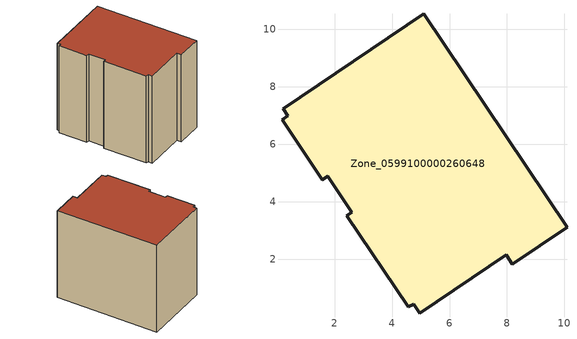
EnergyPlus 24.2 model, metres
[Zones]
Zone_0599100000260648
 floor ground (C_G): 1.76,4.89 1.57,4.76 0.16,6.85 0.35,7 0.2,7.23 5.1,10.54 10.09,3.1 8.19,1.82 7.97,2.15 4.95,0.12 4.75,0.43 4.56,0.33 2.41,3.51 2.6,3.64 z0
 wall outside (C_F): 0.35,7 0.16,6.85 1.57,4.76 1.76,4.89 2.6,3.64 2.41,3.51 4.56,0.33 4.75,0.43 4.95,0.12 7.97,2.15 8.19,1.82 10.09,3.1 5.1,10.54 0.2,7.23 0.35,7 z0:8.11
 roof outside (C_R): 4.75,0.43 4.95,0.12 7.97,2.15 8.19,1.82 10.09,3.1 5.1,10.54 0.2,7.23 0.35,7 0.16,6.85 1.57,4.76 1.76,4.89 2.6,3.64 2.41,3.51 4.56,0.33 z8.11
[BUILDING]
Pand.0599100000260648: North Axis=0; Terrain=City; Loads Convergence Tolerance Value=0.04; Temperature Convergence Tolerance Value=0.4; Solar Distribution=FullExterior; Maximum Number of Warmup Days=25; Minimum Number of Warmup Days=1
[Site:Location]
Rotterdam.The.Hague.AP_ZH_NLD Design_Conditions: Latitude=51.96; Longitude=4.45; Time Zone=1; Elevation=-4.5
[SITE:GROUNDTEMPERATURE:BUILDINGSURFACE]
18, 18, 18, 18, 18, 18, 18, 18, 18, 18, 18, 18
[MATERIAL] Thermal Absorptance=0.9; Solar Absorptance=0.7; Visible Absorptance=0.7
Name | Roughness | Thickness | Conductivity | Density | Specific Heat
G.TC.1965-1974 | MediumSmooth | 0.15 | 0.882353 | 540 | 1210
F.TC.1965-1974 | Rough | 0.3 | 0.697674 | 1920 | 840
R.TC.1965-1974 | MediumRough | 0.2 | 0.232558 | 1500 | 1000
[CONSTRUCTION]
C_G: G.TC.1965-1974
C_F: F.TC.1965-1974
C_R: R.TC.1965-1974
[ZONE]
Zone_0599100000260648: Type=1; Multiplier=1; Ceiling Height=Autocalculate; Volume=Autocalculate; Floor Area=autocalculate; Part of Total Floor Area=Yes
[ZONEINFILTRATION:DESIGNFLOWRATE]
Infil_Zone_0599100000260648: Zone or ZoneList or Space or SpaceList=Zone_0599100000260648; Schedule=AlwaysOn; Design Flow Rate Calculation Method=Flow/Area; Flow Rate per Floor Area=0.003; Constant Term Coefficient=1; Temperature Term Coefficient=0; Velocity Term Coefficient=0; Velocity Squared Term Coefficient=0
[HVACTEMPLATE:ZONE:IDEALLOADSAIRSYSTEM]
Zone_0599100000260648: Maximum Heating Supply Air Temperature=50; Minimum Cooling Supply Air Temperature=13; Maximum Heating Supply Air Humidity Ratio=0.0156; Minimum Cooling Supply Air Humidity Ratio=0.0077; Heating Limit=NoLimit; Cooling Limit=NoLimit; Dehumidification Control Type=ConstantSensibleHeatRatio; Cooling Sensible Heat Ratio=0.7; Dehumidification Setpoint=60; Humidification Control Type=None; Humidification Setpoint=30; Outdoor Air Method=None; Outdoor Air Flow Rate per Person=0.00944; Outdoor Air Flow Rate per Zone Floor Area=0; Outdoor Air Flow Rate per Zone=0; Demand Controlled Ventilation Type=None; Outdoor Air Economizer Type=NoEconomizer; Heat Recovery Type=None; Sensible Heat Recovery Effectiveness=0.7; Latent Heat Recovery Effectiveness=0.65
[ZONECONTROL:THERMOSTAT]
ThermostatControl_Zone_0599100000260648: Zone or ZoneList=Zone_0599100000260648; Control Type Schedule=DualSetpointControlType; Control 1=Thermostat_Zone_0599100000260648; Temperature Difference Between Cutout And Setpoint=0
[THERMOSTATSETPOINT:DUALSETPOINT]
Thermostat_Zone_0599100000260648: Heating Setpoint Temperature Schedule=HeatingSetpoint_Zone_0599100000260648; Cooling Setpoint Temperature Schedule=CoolingSetpoint_Zone_0599100000260648
[SCHEDULE:COMPACT]
HeatingSetpoint_Zone_0599100000260648: Through: 12/31, For: AllDays, Until: 24:00, 21
CoolingSetpoint_Zone_0599100000260648: Through: 12/31, For: AllDays, Until: 24:00, 24
DualSetpointControlType: Through: 12/31, For: AllDays, Until: 24:00, 4
AlwaysOn: Through: 12/31, For: AllDays, Until: 24:00, 1
